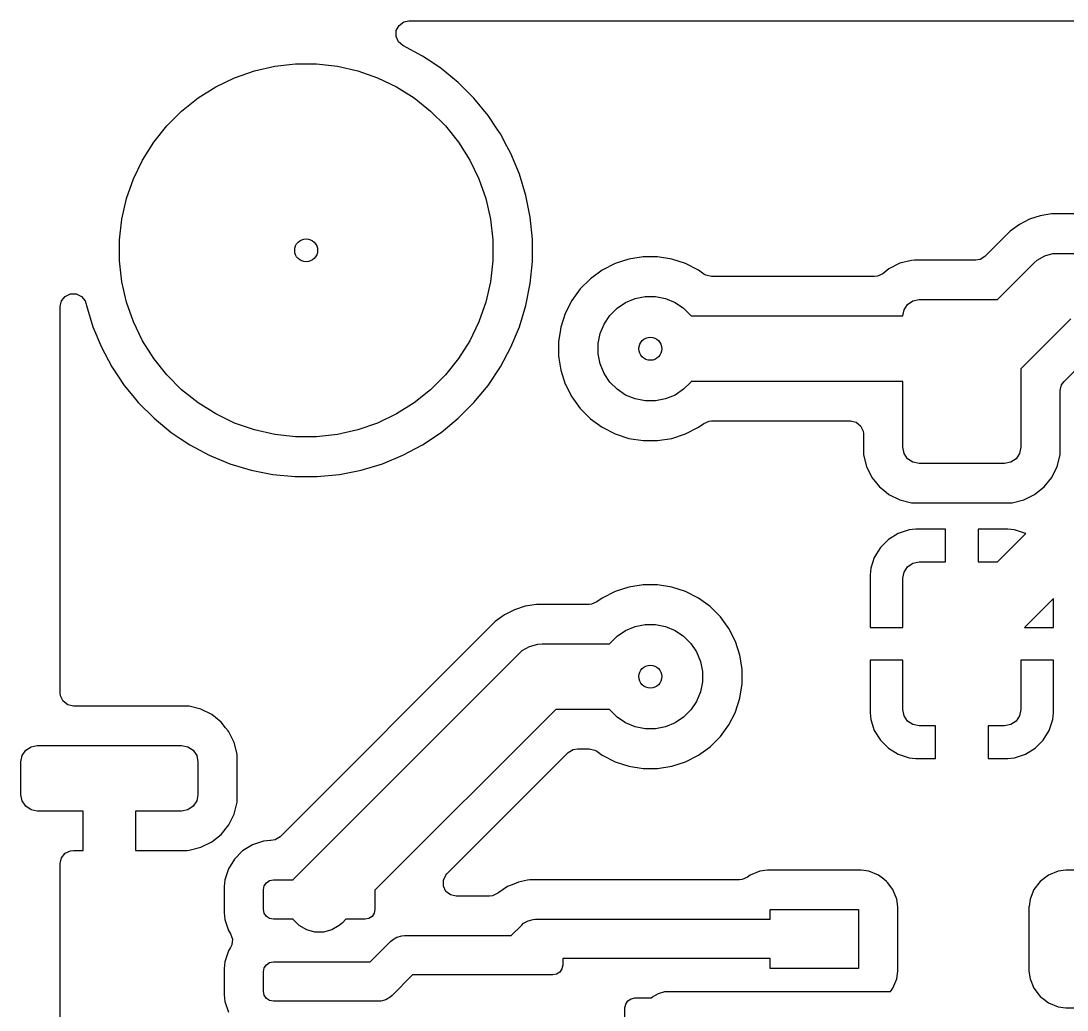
# Model space of a CAD drawing. Header units: millimetres. Extents: x 80.4 to 140.8, y -144.1 to -116.4.
# Drawn here: x 80.4 to 96.36, y -131.83 to -116.75 of the extents above; entities that cross this region are included whole.
import ezdxf

# ---------------------------------------------------------------- set-up
doc = ezdxf.new("R2010")
doc.units = ezdxf.units.MM
doc.layers.add('F.Cu', color=13, linetype='CONTINUOUS', true_color=0xc83434)

msp = doc.modelspace()

# ---------------------------------------------------------------- linework, layer by layer
at = {"layer": 'F.Cu', "linetype": 'CONTINUOUS'}
for p, q in [((86.166858, -116.818991), (86.238361, -116.766734)), ((86.238361, -116.766734), (86.317086, -116.7505)), ((86.317086, -116.7505), (104.757618, -116.7505)), ((86.121384, -116.985582), (86.12511, -116.897097)), ((86.12511, -116.897097), (86.166858, -116.818991)), ((86.15642, -117.06692), (86.121384, -116.985582)), ((86.223278, -117.125002), (86.15642, -117.06692)), ((86.526052, -117.286838), (86.223278, -117.125002)), ((84.272607, -117.440268), (84.590199, -117.404484)), ((84.590199, -117.404484), (84.909801, -117.404484)), ((84.909801, -117.404484), (85.227393, -117.440268)), ((86.666995, -117.381014), (86.526052, -117.286838)), ((86.807939, -117.47519), (86.666995, -117.381014)), ((83.659352, -117.616943), (83.961019, -117.511386)), ((83.961019, -117.511386), (84.272607, -117.440268)), ((85.227393, -117.440268), (85.538981, -117.511386)), ((85.538981, -117.511386), (85.840648, -117.616943)), ((86.807943, -117.475193), (86.807939, -117.47519)), ((86.807947, -117.475196), (86.807943, -117.475193)), ((86.982652, -117.618573), (86.807947, -117.475196)), ((83.371401, -117.755613), (83.659352, -117.616943)), ((85.840648, -117.616943), (86.128599, -117.755613)), ((87.070009, -117.690265), (86.982652, -117.618573)), ((87.070014, -117.69027), (87.070009, -117.690265)), ((87.070024, -117.690279), (87.070014, -117.69027)), ((87.30972, -117.929975), (87.070024, -117.690279)), ((83.100787, -117.925652), (83.371401, -117.755613)), ((86.128599, -117.755613), (86.399213, -117.925652)), ((82.850912, -118.12492), (83.100787, -117.925652)), ((86.399213, -117.925652), (86.649088, -118.12492)), ((87.309728, -117.929984), (87.30972, -117.929975)), ((87.309735, -117.929991), (87.309728, -117.929984)), ((87.52481, -118.192061), (87.309735, -117.929991)), ((82.62492, -118.350912), (82.850912, -118.12492)), ((86.649088, -118.12492), (86.87508, -118.350912)), ((87.665753, -118.402996), (87.52481, -118.192061)), ((82.425652, -118.600787), (82.62492, -118.350912)), ((86.87508, -118.350912), (87.074348, -118.600787)), ((87.713161, -118.473947), (87.665753, -118.402996)), ((87.811959, -118.658786), (87.713161, -118.473947)), ((82.255613, -118.871401), (82.425652, -118.600787)), ((87.074348, -118.600787), (87.244387, -118.871401)), ((87.872977, -118.772942), (87.811959, -118.658786)), ((88.002716, -119.08616), (87.872977, -118.772942)), ((82.116943, -119.159352), (82.255613, -118.871401)), ((87.244387, -118.871401), (87.383057, -119.159352)), ((82.011386, -119.461019), (82.116943, -119.159352)), ((87.383057, -119.159352), (87.488614, -119.461019)), ((88.101129, -119.410586), (88.002716, -119.08616)), ((81.940268, -119.772607), (82.011386, -119.461019)), ((87.488614, -119.461019), (87.559732, -119.772607)), ((88.16727, -119.743096), (88.101129, -119.410586)), ((81.904484, -120.090199), (81.940268, -119.772607)), ((87.559732, -119.772607), (87.595516, -120.090199)), ((88.2005, -120.080488), (88.16727, -119.743096)), ((95.782667, -119.775014), (95.628321, -119.853657)), ((95.78267, -119.775013), (95.782667, -119.775014)), ((95.947406, -119.721487), (95.78267, -119.775013)), ((95.947418, -119.721484), (95.947406, -119.721487)), ((96.118501, -119.694388), (95.947418, -119.721484)), ((101.458192, -119.694388), (96.118501, -119.694388)), ((95.488181, -119.955475), (95.102444, -120.341214)), ((95.488188, -119.955469), (95.488181, -119.955475)), ((95.628319, -119.853658), (95.488188, -119.955469)), ((95.628321, -119.853657), (95.628319, -119.853658)), ((81.904484, -120.409801), (81.904484, -120.090199)), ((87.595516, -120.090199), (87.595516, -120.409801)), ((88.2005, -120.419512), (88.2005, -120.080488)), ((96.016763, -120.332146), (96.139849, -120.299165)), ((96.139849, -120.299165), (96.139864, -120.299165)), ((96.139864, -120.299165), (96.205112, -120.294888)), ((96.205112, -120.294888), (101.95, -120.294888)), ((81.940268, -120.727393), (81.904484, -120.409801)), ((87.595516, -120.409801), (87.559732, -120.727393)), ((88.16727, -120.756904), (88.2005, -120.419512)), ((89.462387, -120.452108), (89.265976, -120.552186)), ((89.4624, -120.452102), (89.462387, -120.452108)), ((89.672039, -120.383987), (89.4624, -120.452102)), ((89.67205, -120.383984), (89.672039, -120.383987)), ((89.889778, -120.3495), (89.67205, -120.383984)), ((90.110222, -120.3495), (89.889778, -120.3495)), ((90.327949, -120.383984), (90.110222, -120.3495)), ((90.32796, -120.383987), (90.327949, -120.383984)), ((90.537599, -120.452102), (90.32796, -120.383987)), ((90.537604, -120.452104), (90.537599, -120.452102)), ((90.537606, -120.452105), (90.537604, -120.452104)), ((90.734022, -120.552185), (90.537606, -120.452105)), ((93.804978, -120.446963), (93.639244, -120.529159)), ((93.9845, -120.402318), (93.804978, -120.446963)), ((93.984507, -120.402316), (93.9845, -120.402318)), ((94.026045, -120.3995), (93.984507, -120.402316)), ((94.96173, -120.3995), (94.026045, -120.3995)), ((95.027456, -120.388333), (94.96173, -120.3995)), ((95.102444, -120.341214), (95.027456, -120.388333)), ((95.292894, -121), (95.851559, -120.441335)), ((95.851559, -120.441335), (95.900722, -120.398219)), ((95.900722, -120.398219), (95.900731, -120.398211)), ((95.900731, -120.398211), (96.01377, -120.332948)), ((96.01377, -120.332948), (96.016763, -120.332146)), ((89.265976, -120.552186), (89.087632, -120.68176)), ((90.734024, -120.552186), (90.734022, -120.552185)), ((90.815655, -120.611495), (90.734023, -120.552186)), ((90.734023, -120.552186), (90.734024, -120.552186)), ((90.846281, -120.629793), (90.815655, -120.611495)), ((93.544147, -120.605602), (93.464503, -120.644338)), ((93.639244, -120.529159), (93.544147, -120.605602)), ((82.011386, -121.038981), (81.940268, -120.727393)), ((87.559732, -120.727393), (87.488614, -121.038981)), ((88.101129, -121.089414), (88.16727, -120.756904)), ((89.087632, -120.68176), (88.93176, -120.837632)), ((90.932624, -120.6495), (90.846281, -120.629793)), ((93.41947, -120.6495), (90.932624, -120.6495)), ((93.464503, -120.644338), (93.41947, -120.6495)), ((81.075426, -120.951563), (81.155218, -120.913136)), ((81.155218, -120.913136), (81.243782, -120.913136)), ((81.243782, -120.913136), (81.323574, -120.951563)), ((88.93176, -120.837632), (88.802186, -121.015976)), ((81.0005, -121.107147), (81.020207, -121.020804)), ((81.020207, -121.020804), (81.075426, -120.951563)), ((81.323574, -120.951563), (81.378793, -121.020804)), ((81.378793, -121.020804), (81.394676, -121.068324)), ((81.394676, -121.068324), (81.398869, -121.089404)), ((81.398869, -121.089404), (81.398874, -121.089426)), ((81.398874, -121.089426), (81.497282, -121.413834)), ((82.116943, -121.340648), (82.011386, -121.038981)), ((87.488614, -121.038981), (87.383057, -121.340648)), ((88.002716, -121.41384), (88.101129, -121.089414)), ((88.802186, -121.015976), (88.702108, -121.212387)), ((89.492485, -121.131592), (89.622883, -121.044463)), ((89.622883, -121.044463), (89.767772, -120.984448)), ((89.767772, -120.984448), (89.921586, -120.953852)), ((89.921586, -120.953852), (90.078414, -120.953852)), ((90.078414, -120.953852), (90.232228, -120.984448)), ((90.232228, -120.984448), (90.377117, -121.044463)), ((90.377117, -121.044463), (90.507515, -121.131592)), ((93.86903, -121.154329), (93.923223, -121.073223)), ((93.923223, -121.073223), (94.004329, -121.01903)), ((94.004329, -121.01903), (94.1, -121)), ((94.1, -121), (95.292894, -121)), ((81.0005, -125.200029), (81.0005, -121.107147)), ((88.702102, -121.2124), (88.633987, -121.422039)), ((88.702108, -121.212387), (88.702102, -121.2124)), ((89.294463, -121.372883), (89.381592, -121.242485)), ((89.381592, -121.242485), (89.492485, -121.131592)), ((90.507515, -121.131592), (90.618408, -121.242485)), ((90.618408, -121.242485), (90.623429, -121.25)), ((90.623429, -121.25), (93.85, -121.25)), ((93.85, -121.25), (93.86903, -121.154329)), ((81.497282, -121.413834), (81.497289, -121.413853)), ((81.497289, -121.413853), (81.627022, -121.727057)), ((82.255613, -121.628599), (82.116943, -121.340648)), ((87.383057, -121.340648), (87.244387, -121.628599)), ((87.872977, -121.727058), (88.002716, -121.41384)), ((89.234448, -121.517772), (89.294463, -121.372883)), ((96.412218, -121.294888), (95.65, -122.057106)), ((88.61822, -121.521583), (88.5995, -121.639778)), ((88.633984, -121.42205), (88.61822, -121.521583)), ((88.633987, -121.422039), (88.633984, -121.42205)), ((89.203852, -121.671586), (89.234448, -121.517772)), ((81.627022, -121.727057), (81.786838, -122.026052)), ((82.425652, -121.899213), (82.255613, -121.628599)), ((87.244387, -121.628599), (87.074348, -121.899213)), ((87.713162, -122.026051), (87.872977, -121.727058)), ((88.5995, -121.639778), (88.5995, -121.860222)), ((89.203852, -121.828414), (89.203852, -121.671586)), ((88.5995, -121.860222), (88.60507, -121.895388)), ((88.60507, -121.895388), (88.633984, -122.077949)), ((89.234448, -121.982228), (89.203852, -121.828414)), ((81.786838, -122.026052), (81.876898, -122.160835)), ((82.62492, -122.149088), (82.425652, -121.899213)), ((87.074348, -121.899213), (86.87508, -122.149088)), ((87.52481, -122.307939), (87.713162, -122.026051)), ((89.294463, -122.127117), (89.234448, -121.982228)), ((95.65, -122.057106), (95.65, -123.25)), ((96.308786, -122.247556), (96.602668, -121.953674)), ((81.876898, -122.160835), (81.97519, -122.307939)), ((82.850912, -122.37508), (82.62492, -122.149088)), ((86.87508, -122.149088), (86.649088, -122.37508)), ((88.633984, -122.077949), (88.633987, -122.07796)), ((88.633987, -122.07796), (88.702102, -122.287599)), ((89.381592, -122.257515), (89.294463, -122.127117)), ((81.97519, -122.307939), (81.975193, -122.307943)), ((81.975193, -122.307943), (81.975196, -122.307947)), ((81.975196, -122.307947), (82.105285, -122.46646)), ((83.100787, -122.574348), (82.850912, -122.37508)), ((86.649088, -122.37508), (86.399213, -122.574348)), ((87.309735, -122.570009), (87.52481, -122.307939)), ((88.702102, -122.287599), (88.702108, -122.287612)), ((88.702108, -122.287612), (88.709751, -122.302612)), ((88.709751, -122.302612), (88.802185, -122.484022)), ((89.492485, -122.368408), (89.381592, -122.257515)), ((89.622883, -122.455537), (89.492485, -122.368408)), ((90.507515, -122.368408), (90.377117, -122.455537)), ((90.618408, -122.257515), (90.507515, -122.368408)), ((90.623429, -122.25), (90.618408, -122.257515)), ((93.85, -122.25), (90.623429, -122.25)), ((93.85, -123.25), (93.85, -122.25)), ((96.2505, -122.38827), (96.270207, -122.301927)), ((96.270207, -122.301927), (96.308786, -122.247556)), ((82.105285, -122.46646), (82.190265, -122.570009)), ((88.802185, -122.484022), (88.931758, -122.662365)), ((89.767772, -122.515552), (89.622883, -122.455537)), ((89.921586, -122.546148), (89.767772, -122.515552)), ((90.232228, -122.515552), (90.078414, -122.546148)), ((90.377117, -122.455537), (90.232228, -122.515552)), ((96.2505, -123.323954), (96.2505, -122.38827)), ((82.190265, -122.570009), (82.19027, -122.570014)), ((82.19027, -122.570014), (82.190279, -122.570024)), ((82.190279, -122.570024), (82.429975, -122.80972)), ((83.371401, -122.744387), (83.100787, -122.574348)), ((86.399213, -122.574348), (86.128599, -122.744387)), ((87.070009, -122.809735), (87.309735, -122.570009)), ((88.931758, -122.662365), (89.087635, -122.818242)), ((90.078414, -122.546148), (89.921586, -122.546148)), ((82.429975, -122.80972), (82.429984, -122.809728)), ((82.429984, -122.809728), (82.429991, -122.809735)), ((82.429991, -122.809735), (82.692061, -123.02481)), ((83.659352, -122.883057), (83.371401, -122.744387)), ((86.128599, -122.744387), (85.840648, -122.883057)), ((86.807939, -123.02481), (87.070009, -122.809735)), ((89.087635, -122.818242), (89.265978, -122.947815)), ((90.815656, -122.888504), (90.897092, -122.853698)), ((90.897092, -122.853698), (90.932624, -122.8505)), ((90.932624, -122.8505), (93.0505, -122.8505)), ((93.0505, -122.8505), (93.136843, -122.870207)), ((83.961019, -122.988614), (83.659352, -122.883057)), ((84.272607, -123.059732), (83.961019, -122.988614)), ((85.538981, -122.988614), (85.227393, -123.059732)), ((85.840648, -122.883057), (85.538981, -122.988614)), ((89.265978, -122.947815), (89.462394, -123.047895)), ((90.537606, -123.047895), (90.734022, -122.947815)), ((90.734022, -122.947815), (90.815656, -122.888504)), ((93.136843, -122.870207), (93.206084, -122.925426)), ((93.206084, -122.925426), (93.244511, -123.005218)), ((93.244511, -123.005218), (93.2495, -123.0495)), ((82.692061, -123.02481), (82.828559, -123.116015)), ((82.828559, -123.116015), (82.973947, -123.213161)), ((84.590199, -123.095516), (84.272607, -123.059732)), ((84.909801, -123.095516), (84.590199, -123.095516)), ((85.227393, -123.059732), (84.909801, -123.095516)), ((86.526051, -123.213162), (86.807939, -123.02481)), ((89.462394, -123.047895), (89.462399, -123.047896)), ((89.462399, -123.047896), (89.4624, -123.047897)), ((89.4624, -123.047897), (89.672039, -123.116012)), ((89.672039, -123.116012), (89.672043, -123.116013)), ((89.672043, -123.116013), (89.672049, -123.116015)), ((89.672049, -123.116015), (89.889778, -123.1505)), ((89.889778, -123.1505), (90.110222, -123.1505)), ((90.110222, -123.1505), (90.327951, -123.116015)), ((90.327951, -123.116015), (90.537606, -123.047895)), ((93.2495, -123.0495), (93.2495, -123.323955)), ((82.973947, -123.213161), (82.973949, -123.213162)), ((82.973949, -123.213162), (83.272942, -123.372977)), ((86.227058, -123.372977), (86.526051, -123.213162)), ((93.2495, -123.323955), (93.252316, -123.365492)), ((93.86903, -123.345671), (93.85, -123.25)), ((95.65, -123.25), (95.63097, -123.345671)), ((96.247683, -123.365495), (96.2505, -123.323954)), ((83.272942, -123.372977), (83.58616, -123.502716)), ((85.91384, -123.502716), (86.227058, -123.372977)), ((93.252316, -123.365492), (93.252318, -123.365499)), ((93.252318, -123.365499), (93.296963, -123.545021)), ((93.923223, -123.426777), (93.86903, -123.345671)), ((94.004329, -123.48097), (93.923223, -123.426777)), ((94.1, -123.5), (94.004329, -123.48097)), ((95.495671, -123.48097), (95.4, -123.5)), ((95.576777, -123.426777), (95.495671, -123.48097)), ((95.63097, -123.345671), (95.576777, -123.426777)), ((96.203037, -123.545021), (96.247683, -123.365495)), ((83.58616, -123.502716), (83.910586, -123.601129)), ((83.910586, -123.601129), (84.243096, -123.66727)), ((85.256904, -123.66727), (85.589414, -123.601129)), ((85.589414, -123.601129), (85.91384, -123.502716)), ((93.296963, -123.545021), (93.379159, -123.710755)), ((95.4, -123.5), (94.1, -123.5)), ((96.120842, -123.710753), (96.203037, -123.545021)), ((84.243096, -123.66727), (84.580488, -123.7005)), ((84.580488, -123.7005), (84.58049, -123.7005)), ((84.58049, -123.7005), (84.91951, -123.7005)), ((84.91951, -123.7005), (84.919512, -123.7005)), ((84.919512, -123.7005), (85.256904, -123.66727)), ((93.379159, -123.710755), (93.429055, -123.772827)), ((93.429055, -123.772827), (93.49506, -123.85494)), ((96.00494, -123.85494), (96.120842, -123.710753)), ((93.49506, -123.85494), (93.559513, -123.906749)), ((93.559513, -123.906749), (93.639244, -123.97084)), ((93.639244, -123.97084), (93.639245, -123.97084)), ((93.639245, -123.97084), (93.639247, -123.970842)), ((93.639247, -123.970842), (93.804979, -124.053037)), ((95.695021, -124.053037), (95.860753, -123.970842)), ((95.860753, -123.970842), (96.00494, -123.85494)), ((93.804979, -124.053037), (93.984505, -124.097683)), ((93.984505, -124.097683), (94.012199, -124.099561)), ((94.012199, -124.099561), (94.026045, -124.1005)), ((94.026045, -124.1005), (94.026046, -124.1005)), ((94.026046, -124.1005), (95.473955, -124.1005)), ((95.473955, -124.1005), (95.484339, -124.099795)), ((95.484339, -124.099795), (95.515495, -124.097683)), ((95.515495, -124.097683), (95.695021, -124.053037)), ((93.780879, -124.565641), (93.631657, -124.657682)), ((93.947303, -124.510493), (93.780879, -124.565641)), ((93.947304, -124.510493), (93.947303, -124.510493)), ((94.050016, -124.500001), (93.947304, -124.510493)), ((94.050023, -124.5), (94.050016, -124.500001)), ((94.5, -124.5), (94.050023, -124.5)), ((94.5, -125), (94.5, -124.5)), ((95.44997, -124.5), (95, -124.5)), ((95, -124.5), (95, -125)), ((95.292894, -125), (95.724149, -124.568743)), ((95.5527, -124.510495), (95.44997, -124.5)), ((95.719121, -124.565642), (95.5527, -124.510495)), ((95.724149, -124.568743), (95.719121, -124.565642)), ((93.631653, -124.657685), (93.507685, -124.781653)), ((93.631657, -124.657682), (93.631653, -124.657685)), ((93.507682, -124.781657), (93.415642, -124.930878)), ((93.507685, -124.781653), (93.507682, -124.781657)), ((93.415642, -124.930878), (93.360495, -125.097299)), ((93.86903, -125.154329), (93.923223, -125.073223)), ((93.923223, -125.073223), (94.004329, -125.01903)), ((94.004329, -125.01903), (94.1, -125)), ((94.1, -125), (94.5, -125)), ((95, -125), (95.292894, -125)), ((81.0005, -127.0005), (81.0005, -125.200029)), ((93.360495, -125.097299), (93.35, -125.200029)), ((93.35, -125.200029), (93.35, -126)), ((93.85, -125.25), (93.86903, -125.154329)), ((89.672039, -125.383987), (89.4624, -125.452102)), ((89.67205, -125.383984), (89.672039, -125.383987)), ((89.889778, -125.3495), (89.67205, -125.383984)), ((90.110222, -125.3495), (89.889778, -125.3495)), ((90.327949, -125.383984), (90.110222, -125.3495)), ((90.327957, -125.383986), (90.327949, -125.383984)), ((90.328664, -125.384216), (90.327957, -125.383986)), ((90.328666, -125.384216), (90.328664, -125.384216)), ((90.537599, -125.452102), (90.328666, -125.384216)), ((93.85, -126), (93.85, -125.25)), ((89.265976, -125.552186), (89.184345, -125.611495)), ((89.462387, -125.452108), (89.265976, -125.552186)), ((89.4624, -125.452102), (89.462387, -125.452108)), ((90.537604, -125.452104), (90.537599, -125.452102)), ((90.537606, -125.452105), (90.537604, -125.452104)), ((90.734022, -125.552185), (90.537606, -125.452105)), ((90.912365, -125.681758), (90.734022, -125.552185)), ((96.149999, -125.557107), (95.707106, -126)), ((96.149999, -126), (96.149999, -125.557107)), ((88.092294, -125.676599), (87.927558, -125.730125)), ((88.092306, -125.676596), (88.092294, -125.676599)), ((88.263389, -125.6495), (88.092306, -125.676596)), ((89.067376, -125.6495), (88.263389, -125.6495)), ((89.102908, -125.646302), (89.067376, -125.6495)), ((89.184345, -125.611495), (89.102908, -125.646302)), ((91.068242, -125.837635), (90.912365, -125.681758)), ((87.773207, -125.80877), (87.633076, -125.910581)), ((87.773209, -125.808769), (87.773207, -125.80877)), ((87.927555, -125.730126), (87.773209, -125.808769)), ((87.927558, -125.730125), (87.927555, -125.730126)), ((91.197815, -126.015978), (91.068242, -125.837635)), ((87.633069, -125.910587), (84.352442, -129.191214)), ((87.633076, -125.910581), (87.633069, -125.910587)), ((89.492485, -126.131592), (89.622883, -126.044463)), ((89.622883, -126.044463), (89.767772, -125.984448)), ((89.767772, -125.984448), (89.921586, -125.953852)), ((89.921586, -125.953852), (90.078414, -125.953852)), ((90.078414, -125.953852), (90.232228, -125.984448)), ((90.232228, -125.984448), (90.377117, -126.044463)), ((90.377117, -126.044463), (90.507515, -126.131592)), ((91.297895, -126.212394), (91.197815, -126.015978)), ((93.35, -126), (93.85, -126)), ((95.707106, -126), (96.149999, -126)), ((89.381592, -126.242485), (89.492485, -126.131592)), ((90.507515, -126.131592), (90.618408, -126.242485)), ((87.996447, -126.396447), (88.04561, -126.353331)), ((88.04561, -126.353331), (88.045619, -126.353323)), ((88.045619, -126.353323), (88.158658, -126.28806)), ((88.158658, -126.28806), (88.284737, -126.254277)), ((88.284737, -126.254277), (88.284752, -126.254277)), ((88.284752, -126.254277), (88.35, -126.25)), ((88.35, -126.25), (89.376571, -126.25)), ((89.376571, -126.25), (89.381592, -126.242485)), ((90.618408, -126.242485), (90.705537, -126.372883)), ((91.297896, -126.212399), (91.297895, -126.212394)), ((91.297897, -126.2124), (91.297896, -126.212399)), ((91.366012, -126.422039), (91.297897, -126.2124)), ((84.596447, -129.796447), (87.996447, -126.396447)), ((90.705537, -126.372883), (90.765552, -126.517772)), ((90.765552, -126.517772), (90.796148, -126.671586)), ((91.366014, -126.422045), (91.366012, -126.422039)), ((91.370237, -126.448702), (91.366014, -126.422045)), ((91.39527, -126.606757), (91.370237, -126.448702)), ((93.85, -126.5), (93.350001, -126.5)), ((93.350001, -126.5), (93.350001, -127.299983)), ((93.85, -127.25), (93.85, -126.5)), ((96.15, -126.5), (95.65, -126.5)), ((95.65, -126.5), (95.65, -127.25)), ((96.15, -127.29997), (96.15, -126.5)), ((90.796148, -126.671586), (90.796148, -126.828414)), ((91.4005, -126.639778), (91.39527, -126.606757)), ((91.4005, -126.860222), (91.4005, -126.639778)), ((90.796148, -126.828414), (90.765552, -126.982228)), ((81.005489, -127.044782), (81.0005, -127.0005)), ((90.765552, -126.982228), (90.705537, -127.127117)), ((91.366015, -127.077951), (91.4005, -126.860222)), ((81.043916, -127.124574), (81.005489, -127.044782)), ((81.113157, -127.179793), (81.043916, -127.124574)), ((90.705537, -127.127117), (90.618408, -127.257515)), ((91.297895, -127.287606), (91.366015, -127.077951)), ((81.1995, -127.1995), (81.113157, -127.179793)), ((82.923954, -127.1995), (81.1995, -127.1995)), ((82.923955, -127.1995), (82.923954, -127.1995)), ((82.965492, -127.202316), (82.923955, -127.1995)), ((82.965499, -127.202318), (82.965492, -127.202316)), ((83.145021, -127.246963), (82.965499, -127.202318)), ((83.310755, -127.329159), (83.145021, -127.246963)), ((88.557106, -127.25), (85.8, -130.007106)), ((89.376571, -127.25), (88.557106, -127.25)), ((89.381592, -127.257515), (89.376571, -127.25)), ((89.492485, -127.368408), (89.381592, -127.257515)), ((90.618408, -127.257515), (90.507515, -127.368408)), ((91.197815, -127.484022), (91.291589, -127.299983)), ((91.291589, -127.299983), (91.297895, -127.287606)), ((93.350001, -127.299983), (93.360493, -127.402695)), ((93.86903, -127.345671), (93.85, -127.25)), ((95.65, -127.25), (95.63097, -127.345671)), ((96.139504, -127.4027), (96.15, -127.29997)), ((83.368686, -127.375726), (83.310755, -127.329159)), ((83.45494, -127.44506), (83.368686, -127.375726)), ((83.522287, -127.528843), (83.45494, -127.44506)), ((89.622883, -127.455537), (89.492485, -127.368408)), ((89.767772, -127.515552), (89.622883, -127.455537)), ((90.377117, -127.455537), (90.232228, -127.515552)), ((90.507515, -127.368408), (90.377117, -127.455537)), ((93.360493, -127.402695), (93.360493, -127.402696)), ((93.360493, -127.402696), (93.415641, -127.56912)), ((93.923223, -127.426777), (93.86903, -127.345671)), ((94.004329, -127.48097), (93.923223, -127.426777)), ((94.1, -127.5), (94.004329, -127.48097)), ((95.495671, -127.48097), (95.4, -127.5)), ((95.576777, -127.426777), (95.495671, -127.48097)), ((95.63097, -127.345671), (95.576777, -127.426777)), ((96.084357, -127.569121), (96.139504, -127.4027)), ((83.562001, -127.578249), (83.522287, -127.528843)), ((83.570842, -127.589247), (83.562001, -127.578249)), ((83.653037, -127.754979), (83.570842, -127.589247)), ((89.921586, -127.546148), (89.767772, -127.515552)), ((90.078414, -127.546148), (89.921586, -127.546148)), ((90.232228, -127.515552), (90.078414, -127.546148)), ((91.068242, -127.662365), (91.197815, -127.484022)), ((93.415641, -127.56912), (93.507682, -127.718342)), ((94.35, -127.5), (94.1, -127.5)), ((94.35, -127.999999), (94.35, -127.5)), ((95.4, -127.5), (95.15, -127.5)), ((95.15, -127.5), (95.15, -127.999999)), ((95.992317, -127.718342), (96.084357, -127.569121)), ((80.554329, -127.81903), (80.65, -127.8)), ((80.65, -127.8), (82.85, -127.8)), ((82.85, -127.8), (82.945671, -127.81903)), ((83.697683, -127.934505), (83.653037, -127.754979)), ((90.912365, -127.818242), (91.068242, -127.662365)), ((93.507682, -127.718342), (93.507685, -127.718346)), ((93.507685, -127.718346), (93.631653, -127.842314)), ((95.868346, -127.842314), (95.992314, -127.718346)), ((95.992314, -127.718346), (95.992317, -127.718342)), ((80.4, -128.05), (80.41903, -127.954329)), ((80.41903, -127.954329), (80.473223, -127.873223)), ((80.473223, -127.873223), (80.554329, -127.81903)), ((82.945671, -127.81903), (83.026777, -127.873223)), ((83.026777, -127.873223), (83.08097, -127.954329)), ((83.08097, -127.954329), (83.1, -128.05)), ((83.7005, -127.976046), (83.697683, -127.934505)), ((86.896556, -129.759786), (88.747556, -127.908786)), ((88.747556, -127.908786), (88.822544, -127.861667)), ((88.822544, -127.861667), (88.88827, -127.8505)), ((88.88827, -127.8505), (89.067376, -127.8505)), ((89.067376, -127.8505), (89.153719, -127.870207)), ((89.153719, -127.870207), (89.184342, -127.888503)), ((89.184342, -127.888503), (89.265978, -127.947815)), ((89.265978, -127.947815), (89.462394, -128.047895)), ((90.537606, -128.047895), (90.734022, -127.947815)), ((90.734022, -127.947815), (90.912365, -127.818242)), ((93.631653, -127.842314), (93.631657, -127.842317)), ((93.631657, -127.842317), (93.780878, -127.934357)), ((93.780878, -127.934357), (93.947299, -127.989504)), ((95.552696, -127.989506), (95.71912, -127.934358)), ((95.71912, -127.934358), (95.868342, -127.842317)), ((95.868342, -127.842317), (95.868346, -127.842314)), ((80.4, -128.55), (80.4, -128.05)), ((83.1, -128.05), (83.1, -128.55)), ((83.7005, -128.623954), (83.7005, -127.976046)), ((89.462394, -128.047895), (89.462399, -128.047896)), ((89.462399, -128.047896), (89.4624, -128.047897)), ((89.4624, -128.047897), (89.672039, -128.116012)), ((89.672039, -128.116012), (89.672043, -128.116013)), ((89.672043, -128.116013), (89.672049, -128.116015)), ((89.672049, -128.116015), (89.889778, -128.1505)), ((90.110222, -128.1505), (90.327951, -128.116015)), ((90.327951, -128.116015), (90.537606, -128.047895)), ((93.947299, -127.989504), (94.050029, -127.999999)), ((94.050029, -127.999999), (94.35, -127.999999)), ((95.15, -127.999999), (95.449977, -127.999999)), ((95.449977, -127.999999), (95.449983, -127.999998)), ((95.449983, -127.999998), (95.552695, -127.989506)), ((95.552695, -127.989506), (95.552696, -127.989506)), ((89.889778, -128.1505), (90.110222, -128.1505)), ((80.41903, -128.645671), (80.4, -128.55)), ((83.1, -128.55), (83.08097, -128.645671)), ((80.473223, -128.726777), (80.41903, -128.645671)), ((80.554329, -128.78097), (80.473223, -128.726777)), ((83.026777, -128.726777), (82.945671, -128.78097)), ((83.08097, -128.645671), (83.026777, -128.726777)), ((83.653037, -128.845021), (83.697683, -128.665495)), ((83.697683, -128.665495), (83.7005, -128.623954)), ((80.65, -128.8), (80.554329, -128.78097)), ((81.35, -128.8), (80.65, -128.8)), ((81.35, -129.4005), (81.35, -128.8)), ((82.85, -128.8), (82.15, -128.8)), ((82.15, -128.8), (82.15, -129.4005)), ((82.945671, -128.78097), (82.85, -128.8)), ((83.570842, -129.010753), (83.653037, -128.845021)), ((83.45494, -129.15494), (83.570842, -129.010753)), ((83.310753, -129.270842), (83.45494, -129.15494)), ((84.352442, -129.191214), (84.277454, -129.238333)), ((82.965495, -129.397683), (83.145021, -129.353037)), ((83.145021, -129.353037), (83.310753, -129.270842)), ((83.930663, -129.315187), (83.781347, -129.407286)), ((83.930665, -129.315186), (83.930663, -129.315187)), ((84.097204, -129.26), (83.930665, -129.315186)), ((84.199985, -129.249501), (84.097204, -129.26)), ((84.199999, -129.2495), (84.199985, -129.249501)), ((84.21174, -129.2495), (84.199999, -129.2495)), ((84.277454, -129.238333), (84.21174, -129.2495)), ((81.0005, -129.5995), (81.020207, -129.513157)), ((81.020207, -129.513157), (81.075426, -129.443916)), ((81.075426, -129.443916), (81.155218, -129.405489)), ((81.155218, -129.405489), (81.1995, -129.4005)), ((81.1995, -129.4005), (81.35, -129.4005)), ((82.15, -129.4005), (82.923955, -129.4005)), ((82.923955, -129.4005), (82.934339, -129.399795)), ((82.934339, -129.399795), (82.965495, -129.397683)), ((83.657286, -129.531347), (83.565187, -129.680663)), ((83.657291, -129.53134), (83.657286, -129.531347)), ((83.78134, -129.407291), (83.657291, -129.53134)), ((83.781347, -129.407286), (83.78134, -129.407291)), ((81.0005, -129.949991), (81.0005, -129.5995)), ((83.565186, -129.680665), (83.510002, -129.847198)), ((83.565187, -129.680663), (83.565186, -129.680665)), ((91.668234, -129.714957), (91.522159, -129.775463)), ((91.785642, -129.6995), (91.668234, -129.714956)), ((91.668234, -129.714956), (91.668234, -129.714957)), ((93.214358, -129.6995), (91.785642, -129.6995)), ((93.214361, -129.6995), (93.214358, -129.6995)), ((93.331762, -129.714956), (93.214361, -129.6995)), ((93.331764, -129.714957), (93.331762, -129.714956)), ((93.47784, -129.775463), (93.331764, -129.714957)), ((96.218234, -129.714957), (96.072159, -129.775463)), ((96.335642, -129.6995), (96.218234, -129.714956)), ((96.218234, -129.714956), (96.218234, -129.714957)), ((97.764358, -129.6995), (96.335642, -129.6995)), ((83.510001, -129.847203), (83.4995, -129.949991)), ((83.510002, -129.847198), (83.510001, -129.8472)), ((83.510001, -129.8472), (83.510001, -129.847203)), ((84.143934, -129.893934), (84.192597, -129.861418)), ((84.192597, -129.861418), (84.25, -129.85)), ((84.25, -129.85), (84.550795, -129.85)), ((84.550795, -129.85), (84.553324, -129.84562)), ((84.553324, -129.84562), (84.596447, -129.796447)), ((86.843259, -129.856218), (86.881686, -129.776426)), ((86.843259, -129.944782), (86.843259, -129.856218)), ((86.881686, -129.776426), (86.896556, -129.759786)), ((88.127535, -129.856218), (87.98734, -129.884104)), ((88.161308, -129.8495), (88.127535, -129.856218)), ((88.338691, -129.8495), (88.161308, -129.8495)), ((91.358122, -129.8495), (88.338691, -129.8495)), ((91.398768, -129.845305), (91.358122, -129.8495)), ((91.479265, -129.808377), (91.398768, -129.845305)), ((91.522156, -129.775465), (91.479265, -129.808377)), ((91.522159, -129.775463), (91.522156, -129.775465)), ((93.477843, -129.775464), (93.47784, -129.775463)), ((93.561468, -129.839633), (93.477843, -129.775464)), ((93.603282, -129.871718), (93.561468, -129.839633)), ((93.61731, -129.89), (93.603282, -129.871718)), ((95.946718, -129.871718), (95.850464, -129.997156)), ((96.072156, -129.775464), (95.946718, -129.871718)), ((96.072159, -129.775463), (96.072156, -129.775464)), ((81.0005, -134.15), (81.0005, -129.949991)), ((83.4995, -129.949991), (83.4995, -129.949998)), ((83.4995, -129.949998), (83.4995, -129.949999)), ((83.4995, -129.949999), (83.4995, -130.350006)), ((84.1, -130), (84.111418, -129.942597)), ((84.1, -130.3), (84.1, -130)), ((84.111418, -129.942597), (84.143934, -129.893934)), ((85.8, -130.007106), (85.8, -130.3)), ((86.881686, -130.024574), (86.843259, -129.944782)), ((86.950927, -130.079793), (86.881686, -130.024574)), ((87.823449, -129.951988), (87.686417, -130.04355)), ((87.917705, -129.912946), (87.823449, -129.951988)), ((87.987334, -129.884106), (87.917705, -129.912946)), ((87.987336, -129.884105), (87.987334, -129.884106)), ((87.98734, -129.884104), (87.987336, -129.884105)), ((93.699535, -129.997156), (93.61731, -129.89)), ((93.699536, -129.997159), (93.699535, -129.997156)), ((93.760043, -130.143234), (93.699536, -129.997159)), ((95.850463, -129.997159), (95.789957, -130.143235)), ((95.850464, -129.997156), (95.850463, -129.997159)), ((87.03727, -130.0995), (86.950927, -130.079793)), ((87.545099, -130.0995), (87.03727, -130.0995)), ((87.592101, -130.09387), (87.545099, -130.0995)), ((87.671346, -130.054327), (87.592101, -130.09387)), ((87.675967, -130.050534), (87.671346, -130.054327)), ((87.686418, -130.043551), (87.675967, -130.050534)), ((87.686417, -130.04355), (87.686418, -130.043551)), ((93.760043, -130.143235), (93.760043, -130.143234)), ((93.760044, -130.143238), (93.760043, -130.143235)), ((93.775499, -130.26064), (93.760044, -130.143238)), ((95.789956, -130.143238), (95.775215, -130.255212)), ((95.789957, -130.143235), (95.789956, -130.143238)), ((83.4995, -130.350006), (83.499501, -130.350013)), ((83.499501, -130.350013), (83.51, -130.452795)), ((84.111418, -130.357403), (84.1, -130.3)), ((85.8, -130.3), (85.788582, -130.357403)), ((91.825, -130.45), (91.825, -130.3)), ((91.825, -130.3), (93.175, -130.3)), ((93.175, -130.3), (93.175, -131.2)), ((93.775499, -130.260641), (93.775499, -130.26064)), ((93.7755, -131.239361), (93.775499, -130.260641)), ((95.775215, -130.255212), (95.7745, -130.260641)), ((95.7745, -130.260641), (95.7745, -131.239357)), ((83.51, -130.452795), (83.565186, -130.619334)), ((84.143934, -130.406066), (84.111418, -130.357403)), ((84.192597, -130.438582), (84.143934, -130.406066)), ((84.25, -130.45), (84.192597, -130.438582)), ((84.550795, -130.45), (84.25, -130.45)), ((84.553324, -130.45438), (84.550795, -130.45)), ((84.64562, -130.546676), (84.553324, -130.45438)), ((85.303553, -130.503553), (85.25438, -130.546676)), ((85.357106, -130.45), (85.303553, -130.503553)), ((85.65, -130.45), (85.357106, -130.45)), ((85.707403, -130.438582), (85.65, -130.45)), ((85.756066, -130.406066), (85.707403, -130.438582)), ((85.788582, -130.357403), (85.756066, -130.406066)), ((88.037868, -130.537868), (88.067372, -130.511994)), ((88.067372, -130.511994), (88.135195, -130.472836)), ((88.135195, -130.472836), (88.210842, -130.452567)), ((88.210842, -130.452567), (88.25, -130.45)), ((88.25, -130.45), (91.825, -130.45)), ((83.565186, -130.619334), (83.565189, -130.619341)), ((83.565189, -130.619341), (83.596764, -130.670532)), ((83.596764, -130.670532), (83.625318, -130.754366)), ((84.758658, -130.61194), (84.64562, -130.546676)), ((84.884737, -130.645723), (84.758658, -130.61194)), ((85.015263, -130.645723), (84.884737, -130.645723)), ((85.141342, -130.61194), (85.015263, -130.645723)), ((85.25438, -130.546676), (85.141342, -130.61194)), ((87.875736, -130.7), (88.037868, -130.537868)), ((83.625318, -130.754366), (83.61467, -130.842287)), ((85.725736, -131.1), (86.037868, -130.787868)), ((86.037868, -130.787868), (86.067363, -130.762002)), ((86.067363, -130.762002), (86.067372, -130.761994)), ((86.067372, -130.761994), (86.135195, -130.722836)), ((86.135195, -130.722836), (86.210842, -130.702567)), ((86.210842, -130.702567), (86.25, -130.7)), ((86.25, -130.7), (87.875736, -130.7)), ((83.565186, -130.930665), (83.510002, -131.097198)), ((83.565189, -130.930658), (83.565186, -130.930665)), ((83.596764, -130.879468), (83.565189, -130.930658)), ((83.61467, -130.842287), (83.596764, -130.879468)), ((83.510001, -131.097203), (83.4995, -131.199991)), ((83.510002, -131.097198), (83.510001, -131.0972)), ((83.510001, -131.0972), (83.510001, -131.097203)), ((84.111418, -131.192597), (84.143934, -131.143934)), ((84.143934, -131.143934), (84.192597, -131.111418)), ((84.192597, -131.111418), (84.25, -131.1)), ((84.25, -131.1), (85.65, -131.1)), ((85.65, -131.1), (85.725736, -131.1)), ((88.6625, -131.15), (88.651082, -131.207403)), ((91.825, -131.05), (88.6625, -131.05)), ((88.6625, -131.05), (88.6625, -131.15)), ((91.825, -131.2), (91.825, -131.05)), ((83.4995, -131.199991), (83.4995, -131.199998)), ((83.4995, -131.199998), (83.4995, -131.199999)), ((83.4995, -131.199999), (83.4995, -131.600006)), ((84.1, -131.25), (84.111418, -131.192597)), ((84.1, -131.55), (84.1, -131.25)), ((86.374264, -131.3), (86.062132, -131.612132)), ((87.4875, -131.3), (86.374264, -131.3)), ((88.5125, -131.3), (87.4875, -131.3)), ((88.569903, -131.288582), (88.5125, -131.3)), ((88.618566, -131.256066), (88.569903, -131.288582)), ((88.651082, -131.207403), (88.618566, -131.256066)), ((93.175, -131.2), (91.825, -131.2)), ((93.760044, -131.356762), (93.7755, -131.239361)), ((95.7745, -131.239357), (95.789956, -131.356765)), ((93.699536, -131.50284), (93.760044, -131.356762)), ((95.789956, -131.356765), (95.850463, -131.50284)), ((83.4995, -131.600006), (83.499501, -131.600013)), ((83.499501, -131.600013), (83.51, -131.702795)), ((84.111418, -131.607403), (84.1, -131.55)), ((84.143934, -131.656066), (84.111418, -131.607403)), ((86.062132, -131.612132), (86.032628, -131.638006)), ((90.031495, -131.632659), (90.121927, -131.580448)), ((90.121927, -131.580448), (90.22279, -131.553422)), ((90.22279, -131.553422), (90.275, -131.55)), ((90.275, -131.55), (93.663349, -131.55)), ((93.663349, -131.55), (93.677179, -131.531976)), ((93.677179, -131.531976), (93.699535, -131.502843)), ((93.699535, -131.502843), (93.699536, -131.50284)), ((95.850463, -131.50284), (95.850464, -131.502843)), ((95.850464, -131.502843), (95.914633, -131.586468)), ((95.914633, -131.586468), (95.946718, -131.628282)), ((95.946718, -131.628282), (96.001209, -131.670094)), ((83.51, -131.702795), (83.565186, -131.869334)), ((84.192597, -131.688582), (84.143934, -131.656066)), ((84.25, -131.7), (84.192597, -131.688582)), ((84.95, -131.7), (84.25, -131.7)), ((85.85, -131.7), (84.95, -131.7)), ((85.889158, -131.697433), (85.85, -131.7)), ((85.964805, -131.677164), (85.889158, -131.697433)), ((86.032628, -131.638006), (85.964805, -131.677164)), ((89.6125, -131.8), (89.623918, -131.742597)), ((89.623918, -131.742597), (89.656434, -131.693934)), ((89.656434, -131.693934), (89.705097, -131.661418)), ((89.705097, -131.661418), (89.7625, -131.65)), ((89.7625, -131.65), (90.014154, -131.65)), ((90.014154, -131.65), (90.031495, -131.632659)), ((96.001209, -131.670094), (96.072156, -131.724535)), ((96.072156, -131.724535), (96.072159, -131.724536)), ((96.072159, -131.724536), (96.218238, -131.785044)), ((96.218238, -131.785044), (96.335639, -131.8005)), ((89.6125, -132.1), (89.6125, -131.8)), ((96.335639, -131.8005), (97.76436, -131.800499))]:
    msp.add_line(p, q, dxfattribs=at)
at = {"layer": 'F.Cu'}
for centre in [(84.75, -120.25), (84.75, -120.25), (90, -121.75), (90, -121.75), (90, -126.75), (90, -126.75)]:
    msp.add_circle(centre, 0.175, dxfattribs=at)

doc.saveas('drawing.dxf')
